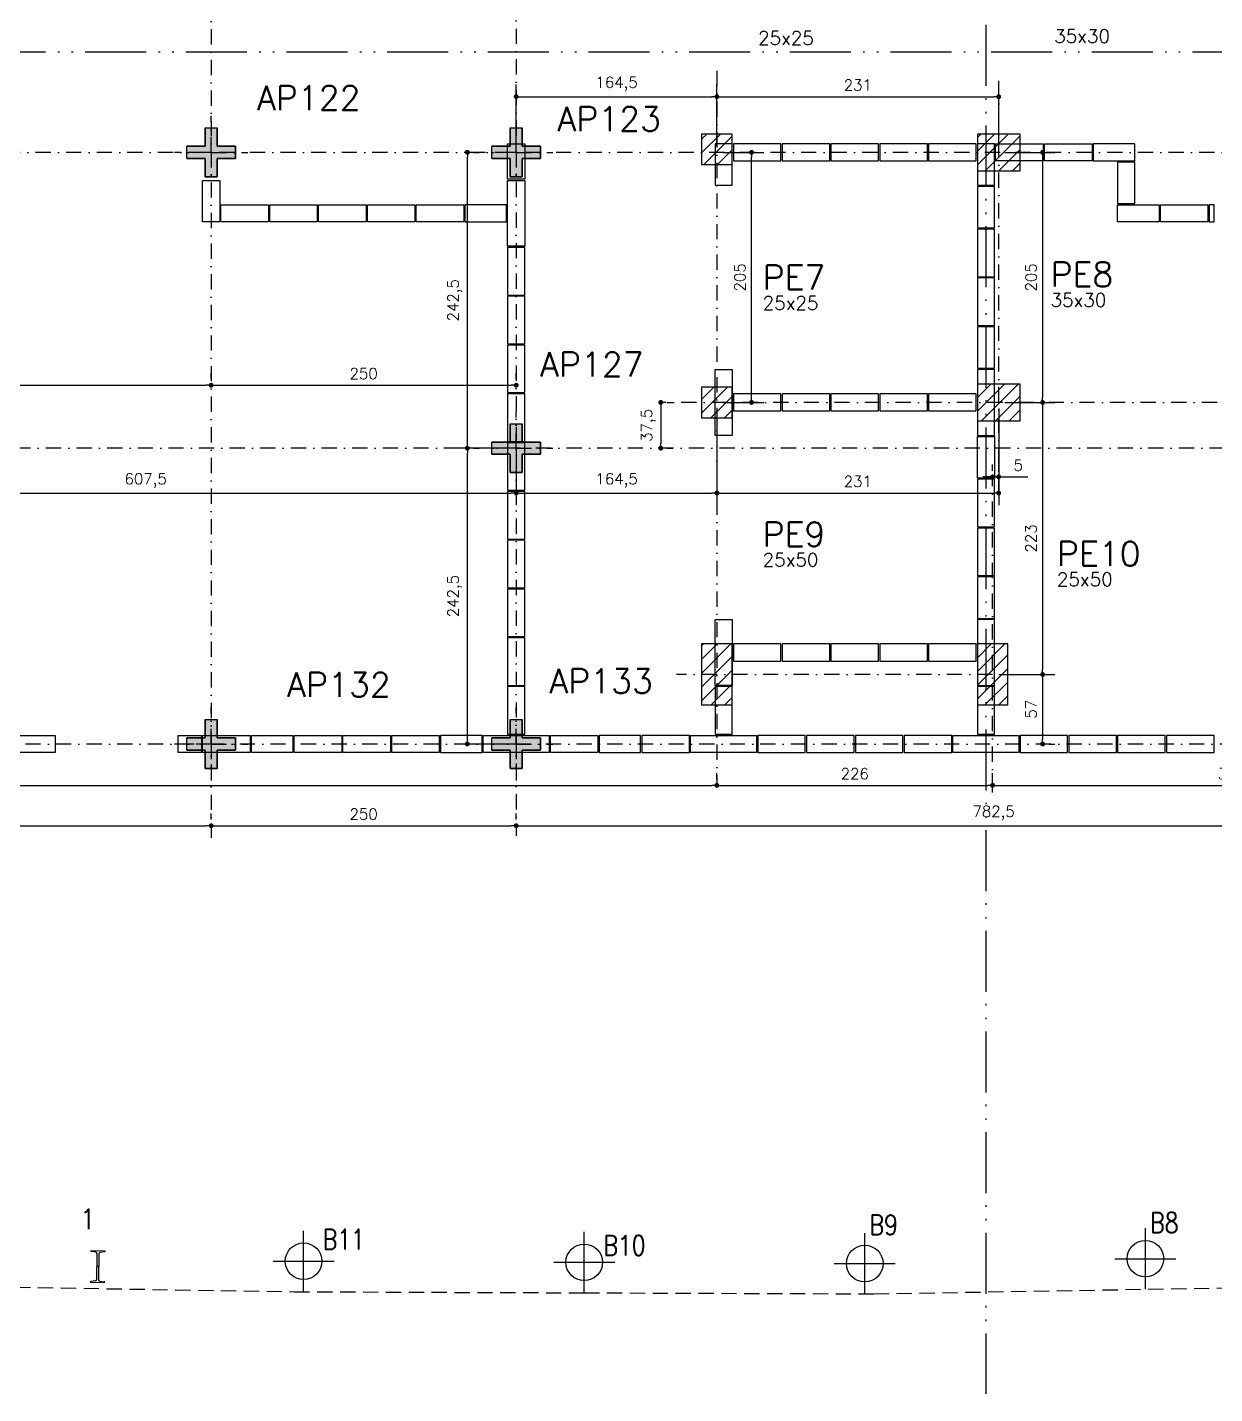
# Model space of a CAD drawing. Extents: x -17307 to 4579, y -20183 to -1225.
# Drawn here: x 1681 to 2654, y -20138 to -19018 of the extents above; entities that cross this region are included whole.
import ezdxf

# ---------------------------------------------------------------- set-up
doc = ezdxf.new("R2010")
doc.units = 0
doc.header["$LTSCALE"] = 25
for name, pattern in [('DASHDOT', [1, 0.5, -0.25, 0, -0.25]), ('DASHED2', [0.375, 0.25, -0.125]), ('ESTILO_TQS_0004', [3.3, 2, -0.4, 0.05, -0.4, 0.05, -0.4])]:
    doc.linetypes.add(name, pattern=pattern)
for name, color, linetype in [('72', 7, 'Continuous'), ('ap', 2, 'Continuous'), ('BROCAS MURO FECHAMENTO', 7, 'Continuous'), ('COTA', 1, 'Continuous'), ('EIXO_AUXILIAR', 7, 'DASHDOT'), ('EIXOS', 1, 'ESTILO_TQS_0004'), ('H3', 253, 'Continuous'), ('P-D', 2, 'Continuous'), ('P-N', 5, 'Continuous'), ('PENA_6', 6, 'Continuous'), ('PIL-N', 4, 'Continuous'), ('PROJ', 252, 'Continuous'), ('SOLO-FUNDAÇOES', 7, 'Continuous'), ('SOLOD-TEXTO-007', 7, 'Continuous'), ('TERRENO', 1, 'DASHED2'), ('VIGA', 3, 'Continuous')]:
    doc.layers.add(name, color=color, linetype=linetype)
doc.styles.add('COTA', font='romans.shx')
doc.styles.add('ROMANS', font='ROMANS')
doc.styles.get("Standard").update_dxf_attribs({"font": 'romans.shx'})
doc.dimstyles.new('forma', dxfattribs={"dimscale": 5, "dimtxt": 1.8, "dimasz": 0.8, "dimexe": 2, "dimexo": 1, "dimgap": 1, "dimtad": 1, "dimdec": 1, "dimzin": 9, "dimtxsty": 'COTA', "dimblk1": 'DOT', "dimblk2": 'DOT', "dimsah": 1, "dimcen": 0, "dimdle": 1, "dimclrd": 256, "dimclre": 256, "dimclrt": 2, "dimadec": 0, "dimazin": 0, "dimtfac": 1, "dimtdec": 0, "dimtmove": 0, "dimatfit": 3, "dimfxl": 1, "dimtolj": 1, "dimtzin": 0, "dimarcsym": 0})
pattern_1 = [(45, (-403.9965, 2465.413), (-5.61266, 5.61266), [])]

# ---------------------------------------------------------------- blocks, each defined once
blk = doc.blocks.new('A$C0e0013c1')
at = {"layer": 'H3'}
blk.add_hatch(color=256, dxfattribs=at).paths.add_polyline_path([(0.2, 0.8), (-0.2, 0.8), (-0.2, 0.2), (-0.8, 0.2), (-0.8, -0.2), (-0.2, -0.2), (-0.2, -0.8), (0.2, -0.8), (0.2, -0.2), (0.8, -0.2), (0.8, 0.2), (0.2, 0.2)])
blk.add_point((0, 0))
at = {"layer": 'ap'}
for p, q in [((-0.2, 0.8), (-0.2, 0.2)), ((-0.2, 0.2), (-0.2, 0.8)), ((-0.2, 0.8), (0.2, 0.8)), ((0.2, 0.2), (0.2, 0.8)), ((0.2, 0.8), (0.2, 0.2)), ((-0.2, 0.2), (-0.8, 0.2)), ((-0.8, 0.2), (-0.2, 0.2)), ((-0.8, -0.2), (-0.8, 0.2)), ((0.8, 0.2), (0.2, 0.2)), ((0.2, 0.2), (0.8, 0.2)), ((0.8, -0.2), (0.8, 0.2)), ((0.8, 0.2), (0.8, -0.2)), ((-0.8, -0.2), (-0.2, -0.2)), ((-0.2, -0.2), (-0.8, -0.2)), ((-0.2, -0.2), (-0.2, -0.8)), ((-0.2, -0.8), (-0.2, -0.2)), ((0.2, -0.8), (0.2, -0.2)), ((0.2, -0.2), (0.8, -0.2)), ((0.8, -0.2), (0.2, -0.2)), ((0.2, -0.2), (0.2, -0.8)), ((-0.2, -0.8), (0.2, -0.8)), ((0.2, -0.8), (-0.2, -0.8))]:
    blk.add_line(p, q, dxfattribs=at)
blk = doc.blocks.new('_ANGPRI')
blk.add_blockref('A$C0e0013c1', (0, 0))
blk = doc.blocks.new('_Dot')
at = {"color": 0, "linetype": 'ByBlock', "lineweight": -2}
blk.add_line((-0.5, 0), (-1, 0), dxfattribs=at)
at = {"color": 0, "linetype": 'ByBlock', "const_width": 0.5}
blk.add_lwpolyline([(-0.25, 0, 1), (0.25, 0, 1)], format="xyb", close=True, dxfattribs=at)
blk = doc.blocks.new('*D37')
at = {"layer": 'COTA', "lineweight": -2, "transparency": 16777216}
for p, q in [((1474, -19667.8), (1474, -19662.8)), ((1831.5, -19667.8), (1831.5, -19662.8)), ((1478, -19672.8), (1827.5, -19672.8))]:
    blk.add_line(p, q, dxfattribs=at)
at = {"layer": 'Defpoints', "color": 0, "transparency": 16777216}
for p in [(1474, -19672.8), (1831.5, -19672.8), (1831.5, -19672.8)]:
    blk.add_point(p, dxfattribs=at)
at = {"layer": 'COTA', "lineweight": -2, "transparency": 16777216, "xscale": 4, "yscale": 4, "zscale": 4, "rotation": 180}
blk.add_blockref('_Dot', (1474, -19672.8), dxfattribs=at)
at = {"layer": 'COTA', "lineweight": -2, "transparency": 16777216, "xscale": 4, "yscale": 4, "zscale": 4}
blk.add_blockref('_Dot', (1831.5, -19672.8), dxfattribs=at)
at = {"layer": 'COTA', "color": 2, "transparency": 16777216, "insert": (1652.8, -19662.4), "char_height": 9, "attachment_point": 5, "style": 'COTA'}
blk.add_mtext('\\A1;357,5 ', dxfattribs=at)
blk = doc.blocks.new('*D38')
at = {"layer": 'COTA', "lineweight": -2, "transparency": 16777216}
for p, q in [((1831.5, -19667.8), (1831.5, -19662.8)), ((2081.5, -19667.8), (2081.5, -19662.8)), ((1835.5, -19672.8), (2077.5, -19672.8))]:
    blk.add_line(p, q, dxfattribs=at)
at = {"layer": 'Defpoints', "color": 0, "transparency": 16777216}
for p in [(1831.5, -19672.8), (2081.5, -19672.8), (2081.5, -19672.8)]:
    blk.add_point(p, dxfattribs=at)
at = {"layer": 'COTA', "lineweight": -2, "transparency": 16777216, "xscale": 4, "yscale": 4, "zscale": 4, "rotation": 180}
blk.add_blockref('_Dot', (1831.5, -19672.8), dxfattribs=at)
at = {"layer": 'COTA', "lineweight": -2, "transparency": 16777216, "xscale": 4, "yscale": 4, "zscale": 4}
blk.add_blockref('_Dot', (2081.5, -19672.8), dxfattribs=at)
at = {"layer": 'COTA', "color": 2, "transparency": 16777216, "insert": (1956.5, -19663.3), "char_height": 9, "attachment_point": 5, "style": 'COTA'}
blk.add_mtext('\\A1;250 ', dxfattribs=at)
blk = doc.blocks.new('*D39')
at = {"layer": 'COTA', "lineweight": -2, "transparency": 16777216}
for p, q in [((2081.5, -19667.8), (2081.5, -19662.8)), ((2864, -19667.8), (2864, -19662.8)), ((2085.5, -19672.8), (2860, -19672.8))]:
    blk.add_line(p, q, dxfattribs=at)
at = {"layer": 'Defpoints', "color": 0, "transparency": 16777216}
for p in [(2081.5, -19672.8), (2864, -19672.8), (2864, -19672.8)]:
    blk.add_point(p, dxfattribs=at)
at = {"layer": 'COTA', "lineweight": -2, "transparency": 16777216, "xscale": 4, "yscale": 4, "zscale": 4, "rotation": 180}
blk.add_blockref('_Dot', (2081.5, -19672.8), dxfattribs=at)
at = {"layer": 'COTA', "lineweight": -2, "transparency": 16777216, "xscale": 4, "yscale": 4, "zscale": 4}
blk.add_blockref('_Dot', (2864, -19672.8), dxfattribs=at)
at = {"layer": 'COTA', "color": 2, "transparency": 16777216, "insert": (2472.8, -19662.4), "char_height": 9, "attachment_point": 5, "style": 'COTA'}
blk.add_mtext('\\A1;782,5 ', dxfattribs=at)
blk = doc.blocks.new('*D43')
at = {"layer": 'COTA', "lineweight": -2, "transparency": 16777216}
for p, q in [((1474, -19306.7), (1474, -19301.7)), ((1831.5, -19306.7), (1831.5, -19301.7)), ((1478, -19311.7), (1827.5, -19311.7))]:
    blk.add_line(p, q, dxfattribs=at)
at = {"layer": 'Defpoints', "color": 0, "transparency": 16777216}
for p in [(1474, -19311.7), (1831.5, -19311.7), (1831.5, -19311.7)]:
    blk.add_point(p, dxfattribs=at)
at = {"layer": 'COTA', "lineweight": -2, "transparency": 16777216, "xscale": 4, "yscale": 4, "zscale": 4, "rotation": 180}
blk.add_blockref('_Dot', (1474, -19311.7), dxfattribs=at)
at = {"layer": 'COTA', "lineweight": -2, "transparency": 16777216, "xscale": 4, "yscale": 4, "zscale": 4}
blk.add_blockref('_Dot', (1831.5, -19311.7), dxfattribs=at)
at = {"layer": 'COTA', "color": 2, "transparency": 16777216, "insert": (1652.8, -19301.4), "char_height": 9, "attachment_point": 5, "style": 'COTA'}
blk.add_mtext('\\A1;357,5 ', dxfattribs=at)
blk = doc.blocks.new('*D44')
at = {"layer": 'COTA', "lineweight": -2, "transparency": 16777216}
for p, q in [((1831.5, -19306.7), (1831.5, -19301.7)), ((2081.5, -19306.7), (2081.5, -19301.7)), ((1835.5, -19311.7), (2077.5, -19311.7))]:
    blk.add_line(p, q, dxfattribs=at)
at = {"layer": 'Defpoints', "color": 0, "transparency": 16777216}
for p in [(1831.5, -19311.7), (2081.5, -19311.7), (2081.5, -19311.7)]:
    blk.add_point(p, dxfattribs=at)
at = {"layer": 'COTA', "lineweight": -2, "transparency": 16777216, "xscale": 4, "yscale": 4, "zscale": 4, "rotation": 180}
blk.add_blockref('_Dot', (1831.5, -19311.7), dxfattribs=at)
at = {"layer": 'COTA', "lineweight": -2, "transparency": 16777216, "xscale": 4, "yscale": 4, "zscale": 4}
blk.add_blockref('_Dot', (2081.5, -19311.7), dxfattribs=at)
at = {"layer": 'COTA', "color": 2, "transparency": 16777216, "insert": (1956.5, -19302.2), "char_height": 9, "attachment_point": 5, "style": 'COTA'}
blk.add_mtext('\\A1;250 ', dxfattribs=at)
blk = doc.blocks.new('*D45')
at = {"layer": 'COTA', "lineweight": -2, "transparency": 16777216}
for p, q in [((2246, -19634.7), (2246, -19629.7)), ((864, -19644.6), (864, -19649.7)), ((868, -19639.7), (2242, -19639.7))]:
    blk.add_line(p, q, dxfattribs=at)
at = {"layer": 'Defpoints', "color": 0, "transparency": 16777216}
for p in [(864, -19639.6), (2246, -19639.7), (2246, -19639.7)]:
    blk.add_point(p, dxfattribs=at)
at = {"layer": 'COTA', "lineweight": -2, "transparency": 16777216, "xscale": 4, "yscale": 4, "zscale": 4, "rotation": 180}
blk.add_blockref('_Dot', (864, -19639.7), dxfattribs=at)
at = {"layer": 'COTA', "lineweight": -2, "transparency": 16777216, "xscale": 4, "yscale": 4, "zscale": 4}
blk.add_blockref('_Dot', (2246, -19639.7), dxfattribs=at)
at = {"layer": 'COTA', "color": 2, "transparency": 16777216, "insert": (1555, -19630.2), "char_height": 9, "attachment_point": 5, "style": 'COTA'}
blk.add_mtext('\\A1;1382 ', dxfattribs=at)
blk = doc.blocks.new('*D46')
at = {"layer": 'COTA', "lineweight": -2, "transparency": 16777216}
for p, q in [((2246, -19634.7), (2246, -19629.7)), ((2472, -19634.7), (2472, -19629.7)), ((2250, -19639.7), (2468, -19639.7))]:
    blk.add_line(p, q, dxfattribs=at)
at = {"layer": 'Defpoints', "color": 0, "transparency": 16777216}
for p in [(2246, -19639.7), (2472, -19639.7), (2472, -19639.7)]:
    blk.add_point(p, dxfattribs=at)
at = {"layer": 'COTA', "lineweight": -2, "transparency": 16777216, "xscale": 4, "yscale": 4, "zscale": 4, "rotation": 180}
blk.add_blockref('_Dot', (2246, -19639.7), dxfattribs=at)
at = {"layer": 'COTA', "lineweight": -2, "transparency": 16777216, "xscale": 4, "yscale": 4, "zscale": 4}
blk.add_blockref('_Dot', (2472, -19639.7), dxfattribs=at)
at = {"layer": 'COTA', "color": 2, "transparency": 16777216, "insert": (2359, -19630.2), "char_height": 9, "attachment_point": 5, "style": 'COTA'}
blk.add_mtext('\\A1;226 ', dxfattribs=at)
blk = doc.blocks.new('*D47')
at = {"layer": 'COTA', "lineweight": -2, "transparency": 16777216}
for p, q in [((2472, -19634.7), (2472, -19629.7)), ((2864, -19634.7), (2864, -19629.7)), ((2476, -19639.7), (2860, -19639.7))]:
    blk.add_line(p, q, dxfattribs=at)
at = {"layer": 'Defpoints', "color": 0, "transparency": 16777216}
for p in [(2472, -19639.7), (2864, -19639.7), (2864, -19639.7)]:
    blk.add_point(p, dxfattribs=at)
at = {"layer": 'COTA', "lineweight": -2, "transparency": 16777216, "xscale": 4, "yscale": 4, "zscale": 4, "rotation": 180}
blk.add_blockref('_Dot', (2472, -19639.7), dxfattribs=at)
at = {"layer": 'COTA', "lineweight": -2, "transparency": 16777216, "xscale": 4, "yscale": 4, "zscale": 4}
blk.add_blockref('_Dot', (2864, -19639.7), dxfattribs=at)
at = {"layer": 'COTA', "color": 2, "transparency": 16777216, "insert": (2668, -19630.2), "char_height": 9, "attachment_point": 5, "style": 'COTA'}
blk.add_mtext('\\A1;392 ', dxfattribs=at)
blk = doc.blocks.new('*D63')
at = {"layer": 'COTA', "lineweight": -2, "transparency": 16777216}
for p, q in [((1474, -19368.3), (1474, -19410.1)), ((2081.5, -19368.3), (2081.5, -19410.1)), ((1478, -19400.1), (2077.5, -19400.1))]:
    blk.add_line(p, q, dxfattribs=at)
at = {"layer": 'Defpoints', "color": 0, "transparency": 16777216}
for p in [(1474, -19363.3), (2081.5, -19363.3), (2081.5, -19400.1)]:
    blk.add_point(p, dxfattribs=at)
at = {"layer": 'COTA', "lineweight": -2, "transparency": 16777216, "xscale": 4, "yscale": 4, "zscale": 4, "rotation": 180}
blk.add_blockref('_Dot', (1474, -19400.1), dxfattribs=at)
at = {"layer": 'COTA', "lineweight": -2, "transparency": 16777216, "xscale": 4, "yscale": 4, "zscale": 4}
blk.add_blockref('_Dot', (2081.5, -19400.1), dxfattribs=at)
at = {"layer": 'COTA', "color": 2, "transparency": 16777216, "insert": (1777.8, -19389.8), "char_height": 9, "attachment_point": 5, "style": 'COTA'}
blk.add_mtext('\\A1;607,5 ', dxfattribs=at)
blk = doc.blocks.new('*D64')
at = {"layer": 'COTA', "lineweight": -2, "transparency": 16777216}
for p, q in [((2081.5, -19115.8), (2081.5, -19065.2)), ((2246, -19115.8), (2246, -19065.2)), ((2085.5, -19075.2), (2242, -19075.2))]:
    blk.add_line(p, q, dxfattribs=at)
at = {"layer": 'Defpoints', "color": 0, "transparency": 16777216}
for p in [(2246, -19075.2), (2081.5, -19120.8), (2246, -19120.8)]:
    blk.add_point(p, dxfattribs=at)
at = {"layer": 'COTA', "lineweight": -2, "transparency": 16777216, "xscale": 4, "yscale": 4, "zscale": 4, "rotation": 180}
blk.add_blockref('_Dot', (2081.5, -19075.2), dxfattribs=at)
at = {"layer": 'COTA', "lineweight": -2, "transparency": 16777216, "xscale": 4, "yscale": 4, "zscale": 4}
blk.add_blockref('_Dot', (2246, -19075.2), dxfattribs=at)
at = {"layer": 'COTA', "color": 2, "transparency": 16777216, "insert": (2163.8, -19064.8), "char_height": 9, "attachment_point": 5, "style": 'COTA'}
blk.add_mtext('\\A1;164,5 ', dxfattribs=at)
blk = doc.blocks.new('*D65')
at = {"layer": 'COTA', "lineweight": -2, "transparency": 16777216}
for p, q in [((2246, -19115.8), (2246, -19065.2)), ((2477, -19115.8), (2477, -19065.2)), ((2250, -19075.2), (2473, -19075.2))]:
    blk.add_line(p, q, dxfattribs=at)
at = {"layer": 'Defpoints', "color": 0, "transparency": 16777216}
for p in [(2477, -19075.2), (2246, -19120.8), (2477, -19120.8)]:
    blk.add_point(p, dxfattribs=at)
at = {"layer": 'COTA', "lineweight": -2, "transparency": 16777216, "xscale": 4, "yscale": 4, "zscale": 4, "rotation": 180}
blk.add_blockref('_Dot', (2246, -19075.2), dxfattribs=at)
at = {"layer": 'COTA', "lineweight": -2, "transparency": 16777216, "xscale": 4, "yscale": 4, "zscale": 4}
blk.add_blockref('_Dot', (2477, -19075.2), dxfattribs=at)
at = {"layer": 'COTA', "color": 2, "transparency": 16777216, "insert": (2361.5, -19065.7), "char_height": 9, "attachment_point": 5, "style": 'COTA'}
blk.add_mtext('\\A1;231 ', dxfattribs=at)
blk = doc.blocks.new('*D66')
at = {"layer": 'COTA', "lineweight": -2, "transparency": 16777216}
for p, q in [((2081.5, -19368.3), (2081.5, -19410.1)), ((2246, -19368.3), (2246, -19410.1)), ((2085.5, -19400.1), (2242, -19400.1))]:
    blk.add_line(p, q, dxfattribs=at)
at = {"layer": 'Defpoints', "color": 0, "transparency": 16777216}
for p in [(2081.5, -19363.3), (2246, -19363.3), (2246, -19400.1)]:
    blk.add_point(p, dxfattribs=at)
at = {"layer": 'COTA', "lineweight": -2, "transparency": 16777216, "xscale": 4, "yscale": 4, "zscale": 4, "rotation": 180}
blk.add_blockref('_Dot', (2081.5, -19400.1), dxfattribs=at)
at = {"layer": 'COTA', "lineweight": -2, "transparency": 16777216, "xscale": 4, "yscale": 4, "zscale": 4}
blk.add_blockref('_Dot', (2246, -19400.1), dxfattribs=at)
at = {"layer": 'COTA', "color": 2, "transparency": 16777216, "insert": (2163.8, -19389.8), "char_height": 9, "attachment_point": 5, "style": 'COTA'}
blk.add_mtext('\\A1;164,5 ', dxfattribs=at)
blk = doc.blocks.new('*D67')
at = {"layer": 'COTA', "lineweight": -2, "transparency": 16777216}
for p, q in [((2246, -19330.8), (2246, -19410.1)), ((2477, -19330.8), (2477, -19410.1)), ((2250, -19400.1), (2473, -19400.1))]:
    blk.add_line(p, q, dxfattribs=at)
at = {"layer": 'Defpoints', "color": 0, "transparency": 16777216}
for p in [(2246, -19325.8), (2477, -19325.8), (2477, -19400.1)]:
    blk.add_point(p, dxfattribs=at)
at = {"layer": 'COTA', "lineweight": -2, "transparency": 16777216, "xscale": 4, "yscale": 4, "zscale": 4, "rotation": 180}
blk.add_blockref('_Dot', (2246, -19400.1), dxfattribs=at)
at = {"layer": 'COTA', "lineweight": -2, "transparency": 16777216, "xscale": 4, "yscale": 4, "zscale": 4}
blk.add_blockref('_Dot', (2477, -19400.1), dxfattribs=at)
at = {"layer": 'COTA', "color": 2, "transparency": 16777216, "insert": (2361.5, -19390.6), "char_height": 9, "attachment_point": 5, "style": 'COTA'}
blk.add_mtext('\\A1;231 ', dxfattribs=at)
blk = doc.blocks.new('*D68')
at = {"layer": 'COTA', "lineweight": -2, "transparency": 16777216}
for p, q in [((2482, -19120.8), (2523, -19120.8)), ((2513, -19124.8), (2513, -19321.8)), ((2482, -19325.8), (2523, -19325.8))]:
    blk.add_line(p, q, dxfattribs=at)
at = {"layer": 'Defpoints', "color": 0, "transparency": 16777216}
for p in [(2477, -19120.8), (2477, -19325.8), (2513, -19325.8)]:
    blk.add_point(p, dxfattribs=at)
at = {"layer": 'COTA', "lineweight": -2, "transparency": 16777216, "xscale": 4, "yscale": 4, "zscale": 4}
for p, rotation in [((2513, -19120.8), 90), ((2513, -19325.8), 270)]:
    blk.add_blockref('_Dot', p, dxfattribs=dict(at, rotation=rotation))
at = {"layer": 'COTA', "color": 2, "transparency": 16777216, "insert": (2503.5, -19223.3), "char_height": 9, "attachment_point": 5, "rotation": 90, "style": 'COTA'}
blk.add_mtext('\\A1;205 ', dxfattribs=at)
blk = doc.blocks.new('*D69')
at = {"layer": 'COTA', "lineweight": -2, "transparency": 16777216}
for p, q in [((2251, -19120.8), (2284.4, -19120.8)), ((2274.4, -19321.8), (2274.4, -19124.8)), ((2251, -19325.8), (2284.4, -19325.8))]:
    blk.add_line(p, q, dxfattribs=at)
at = {"layer": 'Defpoints', "color": 0, "transparency": 16777216}
for p in [(2246, -19120.8), (2274.4, -19120.8), (2246, -19325.8)]:
    blk.add_point(p, dxfattribs=at)
at = {"layer": 'COTA', "lineweight": -2, "transparency": 16777216, "xscale": 4, "yscale": 4, "zscale": 4}
for p, rotation in [((2274.4, -19120.8), 90), ((2274.4, -19325.8), 270)]:
    blk.add_blockref('_Dot', p, dxfattribs=dict(at, rotation=rotation))
at = {"layer": 'COTA', "color": 2, "transparency": 16777216, "insert": (2264.9, -19223.3), "char_height": 9, "attachment_point": 5, "rotation": 90, "style": 'COTA'}
blk.add_mtext('\\A1;205 ', dxfattribs=at)
blk = doc.blocks.new('*D70')
at = {"layer": 'COTA', "lineweight": -2, "transparency": 16777216}
for p, q in [((2468, -19386.8), (2464, -19386.8)), ((2472, -19381.8), (2472, -19376.8)), ((2472, -19386.8), (2477, -19386.8)), ((2477, -19381.8), (2477, -19376.8)), ((2481, -19386.8), (2501, -19386.8))]:
    blk.add_line(p, q, dxfattribs=at)
at = {"layer": 'Defpoints', "color": 0, "transparency": 16777216}
for p in [(2472, -19386.8), (2477, -19386.8), (2477, -19386.8)]:
    blk.add_point(p, dxfattribs=at)
at = {"layer": 'COTA', "lineweight": -2, "transparency": 16777216, "xscale": 4, "yscale": 4, "zscale": 4}
blk.add_blockref('_Dot', (2472, -19386.8), dxfattribs=at)
at = {"layer": 'COTA', "lineweight": -2, "transparency": 16777216, "xscale": 4, "yscale": 4, "zscale": 4, "rotation": 180}
blk.add_blockref('_Dot', (2477, -19386.8), dxfattribs=at)
at = {"layer": 'COTA', "color": 2, "transparency": 16777216, "insert": (2493, -19377.3), "char_height": 9, "attachment_point": 5, "style": 'COTA'}
blk.add_mtext('\\A1;5 ', dxfattribs=at)
blk = doc.blocks.new('*D71')
at = {"layer": 'COTA', "lineweight": -2, "transparency": 16777216}
for p, q in [((2482, -19325.8), (2523, -19325.8)), ((2513, -19329.8), (2513, -19544.8)), ((2477, -19548.8), (2523, -19548.8))]:
    blk.add_line(p, q, dxfattribs=at)
at = {"layer": 'Defpoints', "color": 0, "transparency": 16777216}
for p in [(2477, -19325.8), (2472, -19548.8), (2513, -19548.8)]:
    blk.add_point(p, dxfattribs=at)
at = {"layer": 'COTA', "lineweight": -2, "transparency": 16777216, "xscale": 4, "yscale": 4, "zscale": 4}
for p, rotation in [((2513, -19325.8), 90), ((2513, -19548.8), 270)]:
    blk.add_blockref('_Dot', p, dxfattribs=dict(at, rotation=rotation))
at = {"layer": 'COTA', "color": 2, "transparency": 16777216, "insert": (2503.5, -19437.3), "char_height": 9, "attachment_point": 5, "rotation": 90, "style": 'COTA'}
blk.add_mtext('\\A1;223 ', dxfattribs=at)
blk = doc.blocks.new('*D80')
at = {"layer": 'COTA', "lineweight": -2, "transparency": 16777216}
for p, q in [((2076.5, -19363.3), (2031.5, -19363.3)), ((2041.5, -19601.8), (2041.5, -19367.3)), ((2076.5, -19605.8), (2031.5, -19605.8))]:
    blk.add_line(p, q, dxfattribs=at)
at = {"layer": 'Defpoints', "color": 0, "transparency": 16777216}
for p in [(2041.5, -19363.3), (2081.5, -19363.3), (2081.5, -19605.8)]:
    blk.add_point(p, dxfattribs=at)
at = {"layer": 'COTA', "lineweight": -2, "transparency": 16777216, "xscale": 4, "yscale": 4, "zscale": 4}
for p, rotation in [((2041.5, -19363.3), 90), ((2041.5, -19605.8), 270)]:
    blk.add_blockref('_Dot', p, dxfattribs=dict(at, rotation=rotation))
at = {"layer": 'COTA', "color": 2, "transparency": 16777216, "insert": (2031.2, -19484.6), "char_height": 9, "attachment_point": 5, "rotation": 90, "style": 'COTA'}
blk.add_mtext('\\A1;242,5 ', dxfattribs=at)
blk = doc.blocks.new('*D81')
at = {"layer": 'COTA', "lineweight": -2, "transparency": 16777216}
for p, q in [((2200, -19329.8), (2200, -19359.3)), ((2205, -19325.8), (2210, -19325.8)), ((2205, -19363.3), (2210, -19363.3))]:
    blk.add_line(p, q, dxfattribs=at)
at = {"layer": 'Defpoints', "color": 0, "transparency": 16777216}
for p in [(2200, -19325.8), (2200, -19363.3), (2200, -19363.3)]:
    blk.add_point(p, dxfattribs=at)
at = {"layer": 'COTA', "lineweight": -2, "transparency": 16777216, "xscale": 4, "yscale": 4, "zscale": 4}
for p, rotation in [((2200, -19325.8), 90), ((2200, -19363.3), 270)]:
    blk.add_blockref('_Dot', p, dxfattribs=dict(at, rotation=rotation))
at = {"layer": 'COTA', "color": 2, "transparency": 16777216, "insert": (2189.7, -19344.6), "char_height": 9, "attachment_point": 5, "rotation": 90, "style": 'COTA'}
blk.add_mtext('\\A1;37,5 ', dxfattribs=at)
blk = doc.blocks.new('*D82')
at = {"layer": 'COTA', "lineweight": -2, "transparency": 16777216}
for p, q in [((2041.5, -19359.3), (2041.5, -19124.8)), ((2046.5, -19120.8), (2051.5, -19120.8)), ((2046.5, -19363.3), (2051.5, -19363.3))]:
    blk.add_line(p, q, dxfattribs=at)
at = {"layer": 'Defpoints', "color": 0, "transparency": 16777216}
for p in [(2041.5, -19120.8), (2041.5, -19120.8), (2041.5, -19363.3)]:
    blk.add_point(p, dxfattribs=at)
at = {"layer": 'COTA', "lineweight": -2, "transparency": 16777216, "xscale": 4, "yscale": 4, "zscale": 4}
for p, rotation in [((2041.5, -19120.8), 90), ((2041.5, -19363.3), 270)]:
    blk.add_blockref('_Dot', p, dxfattribs=dict(at, rotation=rotation))
at = {"layer": 'COTA', "color": 2, "transparency": 16777216, "insert": (2031.2, -19242.1), "char_height": 9, "attachment_point": 5, "rotation": 90, "style": 'COTA'}
blk.add_mtext('\\A1;242,5 ', dxfattribs=at)
blk = doc.blocks.new('*D86')
at = {"layer": 'COTA', "lineweight": -2, "transparency": 16777216}
for p, q in [((2513, -19552.8), (2513, -19601.8)), ((2518, -19548.8), (2523, -19548.8)), ((2518, -19605.8), (2523, -19605.8))]:
    blk.add_line(p, q, dxfattribs=at)
at = {"layer": 'Defpoints', "color": 0, "transparency": 16777216}
for p in [(2513, -19548.8), (2513, -19605.8), (2513, -19605.8)]:
    blk.add_point(p, dxfattribs=at)
at = {"layer": 'COTA', "lineweight": -2, "transparency": 16777216, "xscale": 4, "yscale": 4, "zscale": 4}
for p, rotation in [((2513, -19548.8), 90), ((2513, -19605.8), 270)]:
    blk.add_blockref('_Dot', p, dxfattribs=dict(at, rotation=rotation))
at = {"layer": 'COTA', "color": 2, "transparency": 16777216, "insert": (2503.5, -19577.3), "char_height": 9, "attachment_point": 5, "rotation": 90, "style": 'COTA'}
blk.add_mtext('\\A1;57 ', dxfattribs=at)
blk = doc.blocks.new('A$C8190ba7d')
at = {"layer": 'PROJ'}
for points in [[(2067.1, -1363.4), (2067.1, -1334.4), (2081.1, -1334.4), (2081.1, -1363.4), (2067.1, -1363.4)], [(2237.1, -1334.4), (2237.1, -1368.4), (2251.1, -1368.4), (2251.1, -1334.4), (2237.1, -1334.4)], [(2291.1, -1334.4), (2252.1, -1334.4), (2252.1, -1348.4), (2291.1, -1348.4), (2291.1, -1334.4)], [(2331.1, -1334.4), (2292.1, -1334.4), (2292.1, -1348.4), (2331.1, -1348.4), (2331.1, -1334.4)], [(2371.1, -1334.4), (2332.1, -1334.4), (2332.1, -1348.4), (2371.1, -1348.4), (2371.1, -1334.4)], [(2411.1, -1334.4), (2372.1, -1334.4), (2372.1, -1348.4), (2411.1, -1348.4), (2411.1, -1334.4)], [(2451.1, -1334.4), (2412.1, -1334.4), (2412.1, -1348.4), (2451.1, -1348.4), (2451.1, -1334.4)], [(2452.1, -1334.4), (2452.1, -1368.4), (2466.1, -1368.4), (2466.1, -1334.4), (2452.1, -1334.4)], [(2467.1, -1334.4), (2506.1, -1334.4), (2506.1, -1348.4), (2467.1, -1348.4), (2467.1, -1334.4)], [(2507.1, -1334.4), (2546.1, -1334.4), (2546.1, -1348.4), (2507.1, -1348.4), (2507.1, -1334.4)], [(2581.1, -1334.4), (2547.1, -1334.4), (2547.1, -1348.4), (2581.1, -1348.4), (2581.1, -1334.4)], [(2567.1, -1349.4), (2567.1, -1383.4), (2581.1, -1383.4), (2581.1, -1349.4), (2567.1, -1349.4)], [(1817.1, -1398.4), (1817.1, -1364.4), (1831.1, -1364.4), (1831.1, -1398.4), (1817.1, -1398.4)], [(2067.1, -1418.4), (2067.1, -1364.4), (2081.1, -1364.4), (2081.1, -1418.4), (2067.1, -1418.4)], [(2452.1, -1369.4), (2452.1, -1403.4), (2466.1, -1403.4), (2466.1, -1369.4), (2452.1, -1369.4)], [(1871.1, -1398.4), (1832.1, -1398.4), (1832.1, -1384.4), (1871.1, -1384.4), (1871.1, -1398.4)], [(1911.1, -1398.4), (1872.1, -1398.4), (1872.1, -1384.4), (1911.1, -1384.4), (1911.1, -1398.4)], [(1951.1, -1398.4), (1912.1, -1398.4), (1912.1, -1384.4), (1951.1, -1384.4), (1951.1, -1398.4)], [(1991.1, -1398.4), (1952.1, -1398.4), (1952.1, -1384.4), (1991.1, -1384.4), (1991.1, -1398.4)], [(2031.1, -1398.4), (1992.1, -1398.4), (1992.1, -1384.4), (2031.1, -1384.4), (2031.1, -1398.4)], [(2032.1, -1398.4), (2066.1, -1398.4), (2066.1, -1384.4), (2032.1, -1384.4), (2032.1, -1398.4)], [(2567.1, -1384.4), (2601.1, -1384.4), (2601.1, -1398.4), (2567.1, -1398.4), (2567.1, -1384.4)], [(2602.1, -1384.4), (2641.1, -1384.4), (2641.1, -1398.4), (2602.1, -1398.4), (2602.1, -1384.4)], [(2642.1, -1398.4), (2646.1, -1398.4), (2646.1, -1384.4), (2642.1, -1384.4), (2642.1, -1398.4)], [(2452.1, -1404.4), (2452.1, -1443.4), (2466.1, -1443.4), (2466.1, -1404.4), (2452.1, -1404.4)], [(2067.1, -1419.4), (2067.1, -1458.4), (2081.1, -1458.4), (2081.1, -1419.4), (2067.1, -1419.4)], [(2452.1, -1444.4), (2452.1, -1483.4), (2466.1, -1483.4), (2466.1, -1444.4), (2452.1, -1444.4)], [(2067.1, -1459.4), (2067.1, -1498.4), (2081.1, -1498.4), (2081.1, -1459.4), (2067.1, -1459.4)], [(2452.1, -1484.4), (2452.1, -1518.4), (2466.1, -1518.4), (2466.1, -1484.4), (2452.1, -1484.4)], [(2067.1, -1499.4), (2067.1, -1538.4), (2081.1, -1538.4), (2081.1, -1499.4), (2067.1, -1499.4)], [(2251.1, -1519.4), (2251.1, -1573.4), (2237.1, -1573.4), (2237.1, -1519.4), (2251.1, -1519.4)], [(2452.1, -1519.4), (2452.1, -1573.4), (2466.1, -1573.4), (2466.1, -1519.4), (2452.1, -1519.4)], [(2067.1, -1539.4), (2067.1, -1578.4), (2081.1, -1578.4), (2081.1, -1539.4), (2067.1, -1539.4)], [(2291.1, -1539.4), (2252.1, -1539.4), (2252.1, -1553.4), (2291.1, -1553.4), (2291.1, -1539.4)], [(2331.1, -1539.4), (2292.1, -1539.4), (2292.1, -1553.4), (2331.1, -1553.4), (2331.1, -1539.4)], [(2371.1, -1539.4), (2332.1, -1539.4), (2332.1, -1553.4), (2371.1, -1553.4), (2371.1, -1539.4)], [(2411.1, -1539.4), (2372.1, -1539.4), (2372.1, -1553.4), (2411.1, -1553.4), (2411.1, -1539.4)], [(2451.1, -1539.4), (2412.1, -1539.4), (2412.1, -1553.4), (2451.1, -1553.4), (2451.1, -1539.4)], [(2452.1, -1608.4), (2452.1, -1574.4), (2466.1, -1574.4), (2466.1, -1608.4), (2452.1, -1608.4)], [(2067.1, -1579.4), (2067.1, -1618.4), (2081.1, -1618.4), (2081.1, -1579.4), (2067.1, -1579.4)], [(2452.1, -1609.4), (2452.1, -1648.4), (2466.1, -1648.4), (2466.1, -1609.4), (2452.1, -1609.4)], [(2067.1, -1619.4), (2067.1, -1658.4), (2081.1, -1658.4), (2081.1, -1619.4), (2067.1, -1619.4)], [(2452.1, -1649.4), (2452.1, -1688.4), (2466.1, -1688.4), (2466.1, -1649.4), (2452.1, -1649.4)], [(2067.1, -1659.4), (2067.1, -1698.4), (2081.1, -1698.4), (2081.1, -1659.4), (2067.1, -1659.4)], [(2452.1, -1689.4), (2452.1, -1723.4), (2466.1, -1723.4), (2466.1, -1689.4), (2452.1, -1689.4)], [(2067.1, -1699.4), (2067.1, -1738.4), (2081.1, -1738.4), (2081.1, -1699.4), (2067.1, -1699.4)], [(2251.1, -1724.4), (2251.1, -1778.4), (2237.1, -1778.4), (2237.1, -1724.4), (2251.1, -1724.4)], [(2452.1, -1724.4), (2452.1, -1778.4), (2466.1, -1778.4), (2466.1, -1724.4), (2452.1, -1724.4)], [(2067.1, -1739.4), (2067.1, -1778.4), (2081.1, -1778.4), (2081.1, -1739.4), (2067.1, -1739.4)], [(2291.1, -1744.4), (2252.1, -1744.4), (2252.1, -1758.4), (2291.1, -1758.4), (2291.1, -1744.4)], [(2331.1, -1744.4), (2292.1, -1744.4), (2292.1, -1758.4), (2331.1, -1758.4), (2331.1, -1744.4)], [(2371.1, -1744.4), (2332.1, -1744.4), (2332.1, -1758.4), (2371.1, -1758.4), (2371.1, -1744.4)], [(2411.1, -1744.4), (2372.1, -1744.4), (2372.1, -1758.4), (2411.1, -1758.4), (2411.1, -1744.4)], [(2451.1, -1744.4), (2412.1, -1744.4), (2412.1, -1758.4), (2451.1, -1758.4), (2451.1, -1744.4)], [(2067.1, -1779.4), (2067.1, -1818.4), (2081.1, -1818.4), (2081.1, -1779.4), (2067.1, -1779.4)], [(2237.1, -1779.4), (2237.1, -1818.4), (2251.1, -1818.4), (2251.1, -1779.4), (2237.1, -1779.4)], [(2452.1, -1779.4), (2452.1, -1818.4), (2466.1, -1818.4), (2466.1, -1779.4), (2452.1, -1779.4)], [(1657.1, -1819.4), (1696.1, -1819.4), (1696.1, -1833.4), (1657.1, -1833.4), (1657.1, -1819.4)], [(1797.1, -1819.4), (1816.1, -1819.4), (1816.1, -1833.4), (1797.1, -1833.4), (1797.1, -1819.4)], [(1817.1, -1819.4), (1856.1, -1819.4), (1856.1, -1833.4), (1817.1, -1833.4), (1817.1, -1819.4)], [(1857.1, -1819.4), (1891.1, -1819.4), (1891.1, -1833.4), (1857.1, -1833.4), (1857.1, -1819.4)], [(1892.1, -1819.4), (1931.1, -1819.4), (1931.1, -1833.4), (1892.1, -1833.4), (1892.1, -1819.4)], [(1932.1, -1819.4), (1971.1, -1819.4), (1971.1, -1833.4), (1932.1, -1833.4), (1932.1, -1819.4)], [(1972.1, -1819.4), (2011.1, -1819.4), (2011.1, -1833.4), (1972.1, -1833.4), (1972.1, -1819.4)], [(2046.1, -1819.4), (2012.1, -1819.4), (2012.1, -1833.4), (2046.1, -1833.4), (2046.1, -1819.4)], [(2101.1, -1833.4), (2047.1, -1833.4), (2047.1, -1819.4), (2101.1, -1819.4), (2101.1, -1833.4)], [(2102.1, -1819.4), (2141.1, -1819.4), (2141.1, -1833.4), (2102.1, -1833.4), (2102.1, -1819.4)], [(2176.1, -1819.4), (2142.1, -1819.4), (2142.1, -1833.4), (2176.1, -1833.4), (2176.1, -1819.4)], [(2216.1, -1819.4), (2177.1, -1819.4), (2177.1, -1833.4), (2216.1, -1833.4), (2216.1, -1819.4)], [(2271.1, -1833.4), (2217.1, -1833.4), (2217.1, -1819.4), (2271.1, -1819.4), (2271.1, -1833.4)], [(2311.1, -1819.4), (2272.1, -1819.4), (2272.1, -1833.4), (2311.1, -1833.4), (2311.1, -1819.4)], [(2351.1, -1819.4), (2312.1, -1819.4), (2312.1, -1833.4), (2351.1, -1833.4), (2351.1, -1819.4)], [(2391.1, -1819.4), (2352.1, -1819.4), (2352.1, -1833.4), (2391.1, -1833.4), (2391.1, -1819.4)], [(2431.1, -1819.4), (2392.1, -1819.4), (2392.1, -1833.4), (2431.1, -1833.4), (2431.1, -1819.4)], [(2486.1, -1833.4), (2432.1, -1833.4), (2432.1, -1819.4), (2486.1, -1819.4), (2486.1, -1833.4)], [(2526.1, -1819.4), (2487.1, -1819.4), (2487.1, -1833.4), (2526.1, -1833.4), (2526.1, -1819.4)], [(2566.1, -1819.4), (2527.1, -1819.4), (2527.1, -1833.4), (2566.1, -1833.4), (2566.1, -1819.4)], [(2606.1, -1819.4), (2567.1, -1819.4), (2567.1, -1833.4), (2606.1, -1833.4), (2606.1, -1819.4)], [(2646.1, -1819.4), (2607.1, -1819.4), (2607.1, -1833.4), (2646.1, -1833.4), (2646.1, -1819.4)]]:
    blk.add_lwpolyline(points, dxfattribs=at)
blk = doc.blocks.new('perfilW250x38-5')
at = {"layer": 'PROJ', "linetype": 'Continuous'}
for p, q in [((0.086, 0.066), (0.206, 0.066)), ((0.129, 0.054), (0.092, 0.059)), ((0.138, 0.043), (0.138, -0.172)), ((0.154, 0.043), (0.154, -0.172)), ((0.163, 0.054), (0.2, 0.059)), ((0.086, -0.194), (0.206, -0.194)), ((0.129, -0.183), (0.092, -0.188)), ((0.163, -0.183), (0.2, -0.188))]:
    blk.add_line(p, q, dxfattribs=at)
for centre, radius, start, end in [((0.092, 0.066), 0.00614, 180, 270), ((0.128, 0.043), 0.0102, 0, 81.1582), ((0.164, 0.043), 0.0102, 98.8418, 180), ((0.2, 0.066), 0.00614, 270, 0), ((0.092, -0.194), 0.00614, 90, 180), ((0.128, -0.172), 0.0102, 278.8418, 0), ((0.164, -0.172), 0.0102, 180, 261.1582), ((0.2, -0.194), 0.00614, 0, 90)]:
    blk.add_arc(centre, radius, start, end, dxfattribs=at)
at = {"layer": 'PROJ'}
blk.add_point((0.146, -0.064), dxfattribs=at)
blk = doc.blocks.new('BROCA-D30')
at = {"color": 9}
for p, q in [((671.034, 43.57), (671.034, 44.07)), ((670.784, 43.82), (671.284, 43.82))]:
    blk.add_line(p, q, dxfattribs=at)
at = {"layer": 'SOLO-FUNDAÇOES', "color": 3}
blk.add_circle((671.034, 43.82), 0.15, dxfattribs=at)
blk = doc.blocks.new('A$C3cf4d269')
at = {"layer": 'SOLO-FUNDAÇOES', "xscale": 100, "yscale": 100, "zscale": 100}
for p in [(-64516, -6846.5), (-64286, -6847.4), (-64056, -6848.4), (-63826, -6844.4)]:
    blk.add_blockref('BROCA-D30', p, dxfattribs=at)
at = {"layer": 'SOLO-FUNDAÇOES', "color": 111, "xscale": 100.0000000000001, "yscale": 100.0000000000001, "zscale": 100.0000000000001, "rotation": 359.0990540534243}
blk.add_blockref('perfilW250x38-5', (2404.2, -2462.2), dxfattribs=at)
at = {"layer": 'BROCAS MURO FECHAMENTO', "style": 'ROMANS', "width": 0.8}
for s, p in [('B9', (3051.3, -2442.9, 75000)), ('B8', (3281.3, -2441.1)), ('B11', (2603.1, -2454.8)), ('B10', (2833.1, -2459.8))]:
    blk.add_text(s, height=16.5, dxfattribs=at).set_placement(p)
at = {"layer": 'SOLOD-TEXTO-007', "style": 'ROMANS', "width": 0.8}
blk.add_text('1', height=16.5, dxfattribs=at).set_placement((2404.8, -2438.2))

msp = doc.modelspace()

# ---------------------------------------------------------------- hatches: boundary and pattern name
at = {"layer": 'COTA'}
h = msp.add_hatch(dxfattribs=at)
h.set_pattern_fill('ANSI31', color=256, scale=2.5)
h.set_pattern_definition(pattern_1)
h.paths.add_polyline_path([(2233.517, -19130.826), (2258.517, -19130.826), (2258.517, -19105.826), (2233.517, -19105.826)])
h = msp.add_hatch(dxfattribs=at)
h.set_pattern_fill('ANSI31', color=256, scale=2.5)
h.set_pattern_definition(pattern_1)
h.paths.add_polyline_path([(2459.517, -19135.826), (2494.517, -19135.826), (2494.517, -19105.826), (2459.517, -19105.826)])
h = msp.add_hatch(dxfattribs=at)
h.set_pattern_fill('ANSI31', color=256, scale=2.5)
h.set_pattern_definition(pattern_1)
h.paths.add_polyline_path([(2233.517, -19338.326), (2258.517, -19338.326), (2258.517, -19313.326), (2233.517, -19313.326)])
h = msp.add_hatch(dxfattribs=at)
h.set_pattern_fill('ANSI31', color=256, scale=2.5)
h.set_pattern_definition(pattern_1)
h.paths.add_polyline_path([(2459.517, -19340.826), (2494.517, -19340.826), (2494.517, -19310.826), (2459.517, -19310.826)])
h = msp.add_hatch(dxfattribs=at)
h.set_pattern_fill('ANSI31', color=256, scale=2.5)
h.set_pattern_definition(pattern_1)
h.paths.add_polyline_path([(2233.517, -19573.826), (2258.517, -19573.826), (2258.517, -19523.826), (2233.517, -19523.826)])
h = msp.add_hatch(dxfattribs=at)
h.set_pattern_fill('ANSI31', color=256, scale=2.5)
h.set_pattern_definition(pattern_1)
h.paths.add_polyline_path([(2459.517, -19573.826), (2484.517, -19573.826), (2484.517, -19523.826), (2459.517, -19523.826)])

# ---------------------------------------------------------------- linework, layer by layer
at = {"layer": 'EIXO_AUXILIAR', "color": 1}
for p, q in [((1831.517, -18417.458), (1831.517, -19682.69)), ((2081.517, -18417.056), (2081.517, -19681.024)), ((2246.017, -19054.055), (2246.017, -19639.716)), ((2477.017, -19400.94), (2477.017, -19062.29)), ((2904.776, -19120.826), (406.595, -19120.826)), ((3057.592, -19325.826), (2200.02, -19325.826)), ((3289.816, -19363.326), (148.504, -19363.326)), ((2472.017, -19645.542), (2472.017, -19386.788)), ((2472.017, -19548.826), (2212.81, -19548.826)), ((3298.121, -19605.826), (154.584, -19605.826))]:
    msp.add_line(p, q, dxfattribs=at)
at = {"layer": 'EIXO_AUXILIAR'}
for p, q in [((1831.517, -19120.826), (1831.517, -19090.826)), ((1831.517, -19120.826), (1831.517, -19090.826)), ((1831.517, -19120.826), (1831.517, -19090.826)), ((2081.517, -19120.826), (2081.517, -19090.826)), ((2081.517, -19120.826), (2081.517, -19090.826)), ((2081.517, -19120.826), (2081.517, -19090.826)), ((1831.517, -19120.826), (1801.517, -19120.826)), ((1831.517, -19120.826), (1801.517, -19120.826)), ((1831.517, -19120.826), (1831.517, -19150.826)), ((1831.517, -19120.826), (1861.517, -19120.826)), ((1831.517, -19120.826), (1831.517, -19150.826)), ((1831.517, -19120.826), (1861.517, -19120.826)), ((2081.517, -19120.826), (2051.517, -19120.826)), ((2081.517, -19120.826), (2051.517, -19120.826)), ((2081.517, -19120.826), (2081.517, -19150.826)), ((2081.517, -19120.826), (2111.517, -19120.826)), ((2081.517, -19120.826), (2081.517, -19150.826)), ((2081.517, -19120.826), (2111.517, -19120.826)), ((2081.517, -19363.326), (2081.517, -19333.326)), ((2081.517, -19363.326), (2081.517, -19333.326)), ((2081.517, -19363.326), (2081.517, -19333.326)), ((2081.517, -19363.326), (2051.517, -19363.326)), ((2081.517, -19363.326), (2051.517, -19363.326)), ((2081.517, -19363.326), (2081.517, -19393.326)), ((2081.517, -19363.326), (2111.517, -19363.326)), ((2081.517, -19363.326), (2081.517, -19393.326)), ((2081.517, -19363.326), (2111.517, -19363.326)), ((1831.517, -19605.826), (1831.517, -19575.826)), ((1831.517, -19605.826), (1831.517, -19575.826)), ((1831.517, -19605.826), (1831.517, -19575.826)), ((2081.517, -19605.826), (2081.517, -19575.826)), ((2081.517, -19605.826), (2081.517, -19575.826)), ((2081.517, -19605.826), (2081.517, -19575.826)), ((1831.517, -19605.826), (1801.517, -19605.826)), ((1831.517, -19605.826), (1801.517, -19605.826)), ((1831.517, -19605.826), (1831.517, -19635.826)), ((1831.517, -19605.826), (1861.517, -19605.826)), ((1831.517, -19605.826), (1831.517, -19635.826)), ((1831.517, -19605.826), (1861.517, -19605.826)), ((2081.517, -19605.826), (2051.517, -19605.826)), ((2081.517, -19605.826), (2051.517, -19605.826)), ((2081.517, -19605.826), (2081.517, -19635.826)), ((2081.517, -19605.826), (2111.517, -19605.826)), ((2081.517, -19605.826), (2081.517, -19635.826)), ((2081.517, -19605.826), (2111.517, -19605.826))]:
    msp.add_line(p, q, dxfattribs=at)
at = {"layer": 'EIXOS'}
for p, q in [((2466.517, -17943.902), (2466.517, -20138.35)), ((-746.654, -19038.326), (3672.892, -19038.326))]:
    msp.add_line(p, q, dxfattribs=at)
at = {"layer": 'P-N', "linetype": 'Continuous'}
for points in [[(2233.517, -19130.826), (2258.517, -19130.826), (2258.517, -19105.826), (2233.517, -19105.826), (2233.517, -19130.826)], [(2459.517, -19135.826), (2494.517, -19135.826), (2494.517, -19105.826), (2459.517, -19105.826), (2459.517, -19135.826)], [(2233.517, -19338.326), (2258.517, -19338.326), (2258.517, -19313.326), (2233.517, -19313.326), (2233.517, -19338.326)], [(2459.517, -19340.826), (2494.517, -19340.826), (2494.517, -19310.826), (2459.517, -19310.826), (2459.517, -19340.826)], [(2233.517, -19573.826), (2258.517, -19573.826), (2258.517, -19523.826), (2233.517, -19523.826), (2233.517, -19573.826)], [(2459.517, -19573.826), (2484.517, -19573.826), (2484.517, -19523.826), (2459.517, -19523.826), (2459.517, -19573.826)]]:
    msp.add_lwpolyline(points, dxfattribs=at)
at = {"layer": 'TERRENO', "linetype": 'DASHED2', "ltscale": 2}
msp.add_lwpolyline([(1370.848, -20046.189), (1899.703, -20054.788), (2137.161, -20055.685), (2374.617, -20056.507), (2842.892, -20048.596), (3089.442, -20056.505), (4021.115, -20045.124), (4334.179, -20037.857), (4436.699, -20048.552), (4458.356, -19319.351), (4449.905, -19318.44), (4485.375, -18989.305), (4502.874, -18904.096), (4554.849, -18351.65), (4578.777, -18036.415), (4033.184, -18029.562), (4033.51, -18042.102), (3025.526, -18025.232), (2359.473, -18028.068), (1610.112, -18031.17)], dxfattribs=at)

# ---------------------------------------------------------------- block references
at = {"layer": 'COTA'}
msp.add_blockref('A$C3cf4d269', (-680.164, -17565.283), dxfattribs=at)
at = {"layer": 'PENA_6'}
msp.add_blockref('A$C8190ba7d', (7.404, -17779.397), dxfattribs=at)
at = {"layer": 'VIGA', "xscale": 25, "yscale": 25}
for p in [(1831.517, -19120.826), (2081.517, -19120.826), (2081.517, -19363.326), (1831.517, -19605.826), (2081.517, -19605.826)]:
    msp.add_blockref('_ANGPRI', p, dxfattribs=at)

# ---------------------------------------------------------------- texts
at = {"layer": '72', "linetype": 'Continuous'}
for s, p in [('AP122', (1869.08, -19086.156)), ('AP123', (2115.337, -19103.364)), ('AP127', (2101.173, -19304.662)), ('AP133', (2108.713, -19564.242)), ('AP132', (1893.824, -19567.228))]:
    msp.add_text(s, height=20, dxfattribs=at).set_placement(p)
at = {"layer": 'P-D', "linetype": 'Continuous'}
for s, p in [('25x25', (2279.754, -19032.55)), ('35x30', (2522.527, -19031.046)), ('25x25', (2283.517, -19249.826)), ('35x30', (2519.517, -19247.326)), ('25x50', (2283.517, -19460.326)), ('25x50', (2524.728, -19476.327))]:
    msp.add_text(s, height=11, dxfattribs=at).set_placement(p)
at = {"layer": 'PIL-N', "linetype": 'Continuous'}
for s, p in [('PE7', (2283.517, -19233.326)), ('PE8', (2519.517, -19230.826)), ('PE9', (2283.517, -19443.826)), ('PE10', (2524.728, -19459.827))]:
    msp.add_text(s, height=20, dxfattribs=at).set_placement(p)

# ---------------------------------------------------------------- dimensions: what is measured, and where the dimension line sits
at = {"layer": 'COTA'}
for base, p1, p2, picture, middle in [((2246.017, -19075.175), (2081.517, -19120.826), (2246.017, -19120.826), '*D64', (2163.767, -19064.818)), ((2477.017, -19075.175), (2246.017, -19120.826), (2477.017, -19120.826), '*D65', (2361.517, -19065.675)), ((1831.517, -19311.728), (1474.017, -19311.728), (1831.517, -19311.728), '*D43', (1652.767, -19301.371)), ((2081.517, -19311.728), (1831.517, -19311.728), (2081.517, -19311.728), '*D44', (1956.517, -19302.228)), ((2477.017, -19400.145), (2246.017, -19325.826), (2477.017, -19325.826), '*D67', (2361.517, -19390.645)), ((2246.017, -19400.145), (2081.517, -19363.326), (2246.017, -19363.326), '*D66', (2163.767, -19389.788)), ((2477.017, -19386.788), (2472.017, -19386.788), (2477.017, -19386.788), '*D70', (2493.017, -19377.288)), ((2246.017, -19639.716), (864.017, -19639.555), (2246.017, -19639.716), '*D45', (1555.017, -19630.216)), ((2472.017, -19639.716), (2246.017, -19639.716), (2472.017, -19639.716), '*D46', (2359.017, -19630.216)), ((2864.017, -19639.716), (2472.017, -19639.716), (2864.017, -19639.716), '*D47', (2668.017, -19630.216)), ((1831.517, -19672.759), (1474.017, -19672.759), (1831.517, -19672.759), '*D37', (1652.767, -19662.402)), ((2081.517, -19672.759), (1831.517, -19672.759), (2081.517, -19672.759), '*D38', (1956.517, -19663.259)), ((2864.017, -19672.759), (2081.517, -19672.759), (2864.017, -19672.759), '*D39', (2472.767, -19662.402))]:
    dim = msp.add_linear_dim(base=base, p1=p1, p2=p2, dimstyle='forma', override={"dimpost": ' '}, dxfattribs=at)
    dim.commit()
    dim.dimension.update_dxf_attribs({"geometry": picture, "text_midpoint": middle})
for base, p1, p2, picture, middle in [((2041.522, -19120.826), (2041.522, -19363.326), (2041.522, -19120.826), '*D82', (2031.165, -19242.076)), ((2274.441, -19120.826), (2246.017, -19325.826), (2246.017, -19120.826), '*D69', (2264.941, -19223.326)), ((2512.976, -19325.826), (2477.017, -19120.826), (2477.017, -19325.826), '*D68', (2503.476, -19223.326)), ((2200.02, -19363.326), (2200.02, -19325.826), (2200.02, -19363.326), '*D81', (2189.663, -19344.576)), ((2512.976, -19548.826), (2477.017, -19325.826), (2472.017, -19548.826), '*D71', (2503.476, -19437.326)), ((2041.522, -19363.326), (2081.517, -19605.826), (2081.517, -19363.326), '*D80', (2031.165, -19484.576)), ((2512.976, -19605.826), (2512.976, -19548.826), (2512.976, -19605.826), '*D86', (2503.476, -19577.326))]:
    dim = msp.add_linear_dim(base=base, p1=p1, p2=p2, angle=90, dimstyle='forma', override={"dimpost": ' '}, dxfattribs=at)
    dim.commit()
    dim.dimension.update_dxf_attribs({"geometry": picture, "text_midpoint": middle})
dim = msp.add_linear_dim(base=(2081.517, -19400.145), p1=(1474.017, -19363.326), p2=(2081.517, -19363.326), dimstyle='forma', override={"dimpost": ' '}, dxfattribs=at)
dim.commit()
dim.dimension.update_dxf_attribs({"geometry": '*D63', "text_midpoint": (1777.767, -19400.145), "dimtype": 128})

doc.saveas('drawing.dxf')
